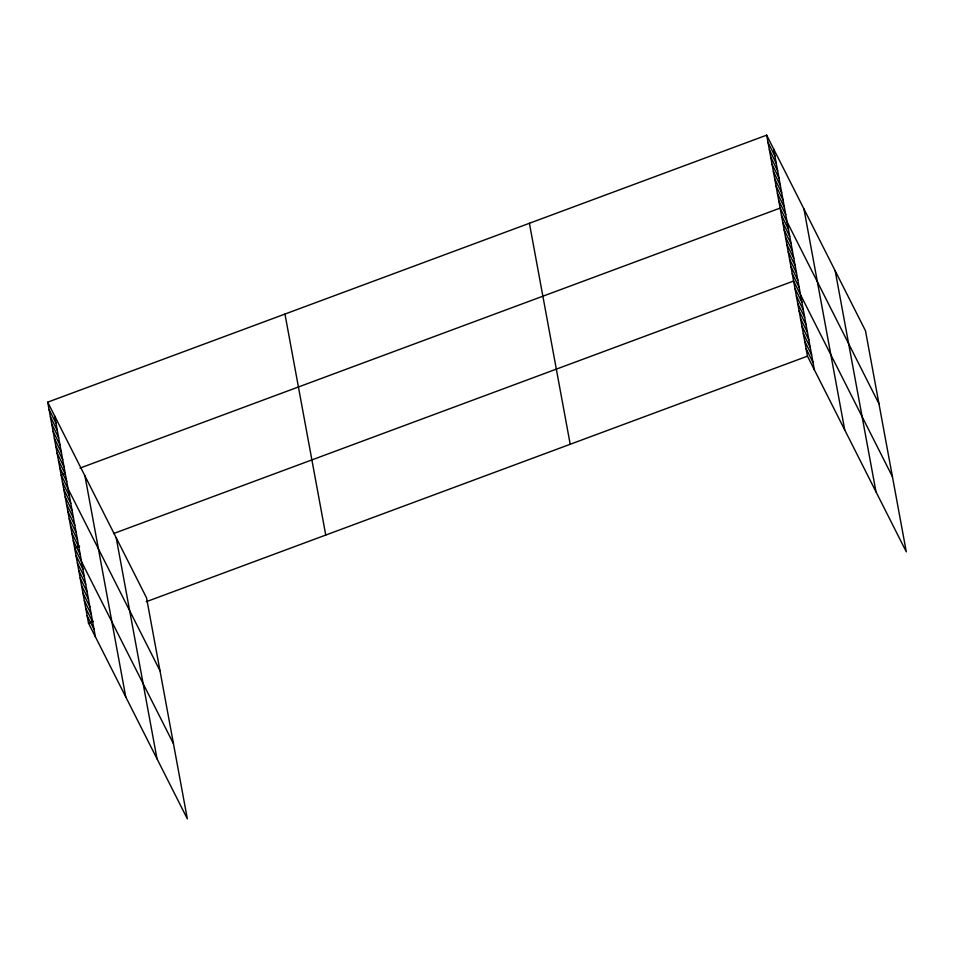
<?xml version="1.0" encoding="UTF-8"?>
<svg xmlns="http://www.w3.org/2000/svg" width="954" height="954" viewBox="0 0 954 954"><rect width="100%" height="100%" fill="white"/><g stroke="black" fill="none" stroke-linecap="round" stroke-linejoin="round"><path stroke-width="1.43" d="M47.7 402.171L146.534 597.836L187.33 818.842L88.495 623.165L47.7 402.171L766.67 135.158L865.505 330.835L906.3 551.829L807.466 356.164L766.67 135.158M64.932 473.697L61.163 475.104L159.998 670.769M79.993 468.104L780.134 208.091L878.968 403.757M79.647 546.165L74.627 548.025L173.461 743.703M113.538 533.572L793.585 281.025L892.431 476.69M88.495 623.165L93.516 621.304M146.236 601.724L807.466 356.164M768.018 142.456L774.946 156.182M769.365 149.754L776.294 163.468M770.713 157.04L777.641 170.766M772.048 164.338L778.989 178.052M773.396 171.625L780.336 185.35M774.743 178.923L781.672 192.648M776.091 186.209L783.019 199.935M777.438 193.507L784.367 207.233M778.786 200.805L785.714 214.519M781.481 215.389L788.409 229.103M782.817 222.676L789.757 236.401M784.164 229.974L791.104 243.687M785.512 237.26L792.44 250.985M786.859 244.558L793.788 258.284M788.207 251.844L795.135 265.57M789.554 259.142L796.483 272.868M790.902 266.44L797.83 280.154M792.249 273.726L799.178 287.452M794.98 288.537L801.909 302.251M796.363 296.05L803.292 309.776M797.747 303.563L804.687 317.288M799.142 311.076L806.07 324.801M800.525 318.588L807.454 332.314M801.909 326.101L808.849 339.827M803.304 333.614L810.232 347.339M804.687 341.127L811.615 354.852M806.07 348.651L812.999 362.365M49.048 409.469L55.976 423.182M50.395 416.755L57.323 430.481M51.743 424.053L58.671 437.767M53.09 431.339L60.019 445.065M54.426 438.637L61.366 452.351M55.773 445.923L62.714 459.649M57.121 453.222L64.049 466.947M58.468 460.508L65.397 474.233M59.816 467.806L66.744 481.531M62.511 482.39L69.439 496.116M63.858 489.688L70.787 503.402M65.194 496.974L72.134 510.7M66.541 504.272L73.482 517.986M67.889 511.559L74.817 525.284M69.237 518.857L76.165 532.582M70.584 526.143L77.512 539.869M71.932 533.441L78.86 547.167M73.279 540.739L80.208 554.453M76.01 555.538L82.938 569.264M77.393 563.051L84.322 576.776M78.788 570.564L85.717 584.289M80.172 578.088L87.1 591.802M81.555 585.601L88.483 599.315M82.938 593.114L89.879 606.827M84.334 600.626L91.262 614.352M85.717 608.139L92.645 621.865M87.1 615.652L94.041 629.378M835.179 270.793L875.975 491.787M803.936 208.926L844.719 429.92M773.599 148.884L814.394 369.878M529.41 223.272L570.206 444.278M284.96 314.057L325.755 535.051M116.209 537.794L157.005 758.788M84.966 475.939L125.749 696.933M54.628 415.896L95.424 636.89"/></g></svg>
